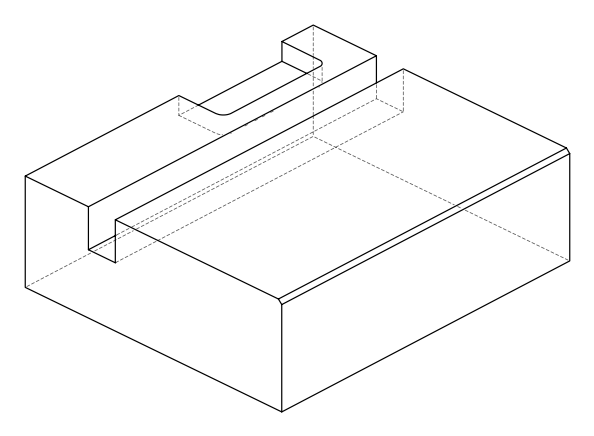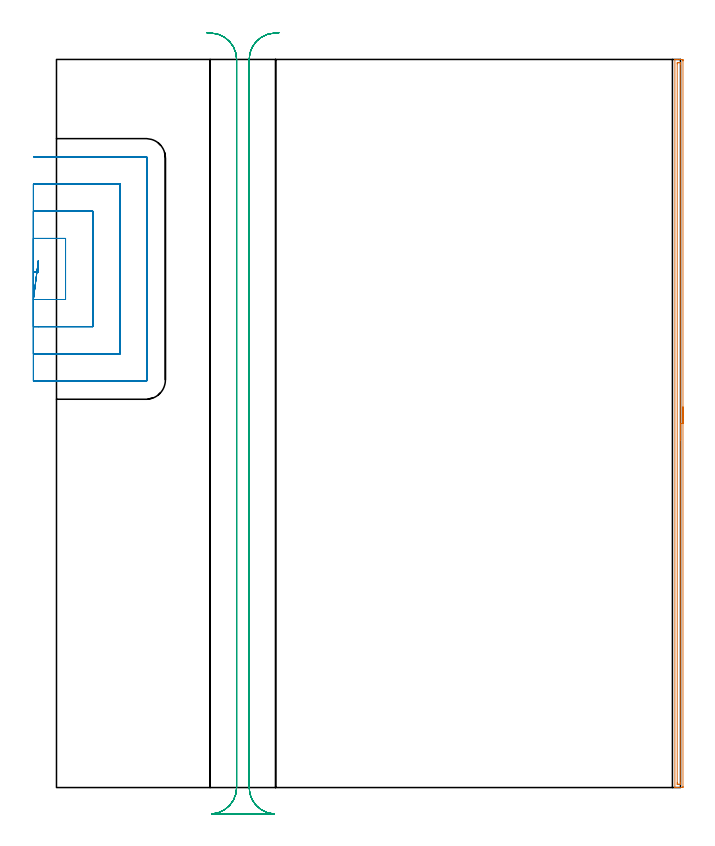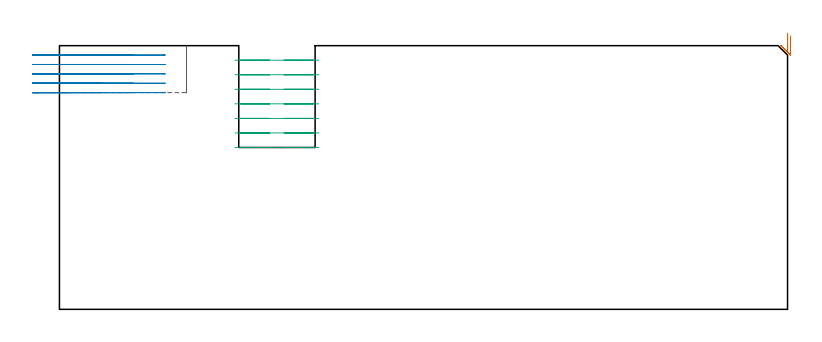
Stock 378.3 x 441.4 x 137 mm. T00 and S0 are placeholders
(PLAN: 3 operations, 2 tool changes, 34.6 min)
(1 AREA_MILL | FG_CHAMFER_SURFACE | UGT0205_001 | 7.24 min | 5299 mm3)
(2 MILL_SLOT | SLOT_PARTIAL_RECTANGULAR | UGT0201_105 | Follow Part, ap 5.5, ae 75% | 12.89 min | 253046 mm3)
(3 MILL_RECTANGULAR_SLOT | SLOT_RECTANGULAR | UGT0201_004 | Follow Part, ap 8, ae 75% | 14.44 min | 925133 mm3)
(TOOL UGT0205_001 | Chamfer Mill 20 x 3 x 45 deg. | D20 FL50 Z2)
(TOOL UGT0201_105 | End Mill 22 mm | D22 FL25 Z2)
(TOOL UGT0201_004 | End Mill 32 mm | D32 FL53 Z6)
(OP 1 AREA_MILL)
G17 G21 G94 G90
T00 M6
G54
G17 G0 G90 X379.8 Y230.7 S1061 M3
G43 Z147. H0
Z142.1
G94 G1 Y230.662 Z141.228 F250.
Y230.548 Z140.364
Y230.359 Z139.512
Y230.097 Z138.68
Y229.763 Z137.874
Y229.36 Z137.1
Y228.892 Z136.364
Y228.36 Z135.672
Y227.771 Z135.029
Y227.128 Z134.44
Y226.436 Z133.908
Y225.7 Z133.44
Y224.926 Z133.037
Y224.12 Z132.703
Y223.288 Z132.441
Y222.437 Z132.252
Y221.572 Z132.138
Y220.7 Z132.1
Y0.611
X379.798 Y0.328
X379.793 Y0.01 Z132.102
X379.523 Y0. Z132.373
X376.367 Z135.529
X376.046 Z135.848
X375.105 Z136.795
X375.002 Y0.001 Z136.89
X374.955 Y0.003 Z136.936
X374.903 Y0.01 Z136.988
X374.9 Y0.165 Z137.
Y441.235
X374.903 Y441.39 Z136.988
X375.001 Y441.398 Z136.891
X375.105 Y441.4 Z136.795
X375.405 Z136.494
X376.046 Z135.848
X378.105 Z133.792
X378.654 Z133.241
X379.248 Z132.647
X379.523 Y441.397 Z132.373
X379.793 Y441.39 Z132.103
X379.798 Y441.072 Z132.1
X379.8 Y440.789
Y440.504
Y220.7
X378.386 Z133.514
X378.385 Y2.672 Z133.515
X378.384 Y2.397 Z133.516
X378.381 Y2.088 Z133.519
X378.379 Y2.02 Z133.521
X378.299 Y2.01 Z133.601
X378.168 Y2.003 Z133.732
X377.785 Y2.001 Z134.115
X377.302 Y2. Z134.598
X376.915 Z134.985
X376.431 Y2.002 Z135.469
X376.338 Y2.008 Z135.562
X376.321 Y2.01 Z135.579
X376.319 Y2.042 Z135.581
X376.316 Y2.12 Z135.584
X376.315 Y2.397 Z135.585
X376.314 Y3.015 Z135.586
X376.315 Y438.728 Z135.585
X376.316 Y439.003 Z135.584
X376.319 Y439.312 Z135.581
X376.321 Y439.38 Z135.579
X376.401 Y439.39 Z135.499
X376.532 Y439.397 Z135.368
X376.915 Y439.399 Z134.985
X377.398 Y439.4 Z134.502
X377.785 Z134.115
X378.269 Y439.398 Z133.631
X378.362 Y439.392 Z133.538
X378.379 Y439.39 Z133.521
X378.381 Y439.358 Z133.519
X378.384 Y439.28 Z133.516
X378.385 Y439.003 Z133.515
X378.386 Y438.385 Z133.514
Y220.7
Y219.828 Z133.552
Y218.964 Z133.666
Y218.112 Z133.855
Y217.28 Z134.117
Y216.474 Z134.451
Y215.7 Z134.854
Y214.964 Z135.323
Y214.272 Z135.854
Y213.629 Z136.443
Y213.04 Z137.086
Y212.509 Z137.778
Y212.04 Z138.514
Y211.637 Z139.288
Y211.303 Z140.094
Y211.041 Z140.926
Y210.852 Z141.778
Y210.738 Z142.643
Y210.7 Z143.514
G0 Z147.
M5
M2
(OP 2 MILL_SLOT)
G17 G21 G94 G90
T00 M6
G54
G17 G0 G90 X-14. Y312.4 S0 M3
G43 Z147. H0
Z132.12
G94 G1 X-11. F250.
Y316.4
Y319.4
X-14. Y295.9 F500.
X-11. F250.
X5.5 F500.
Y332.9
X-11.
X-14. F250.
Y279.4
X-11.
X22. F500.
Y349.4
X-11.
X-14. F250.
Y262.9
X-11.
X38.5 F500.
Y365.9
X-11.
X-14. F250.
Y246.4
X-11.
X54.3 F500.
G3 X55. Y247.1 R0.7
G1 Y381.7
G3 X54.3 Y382.4 R0.7
G1 X-11.
X-14. F250.
G0 Y312.4 Z127.24
G1 X-11.
Y316.4
Y319.4
X-14. Y295.9 F500.
X-11. F250.
X5.5 F500.
Y332.9
X-11.
X-14. F250.
Y279.4
X-11.
X22. F500.
Y349.4
X-11.
X-14. F250.
Y262.9
X-11.
X38.5 F500.
Y365.9
X-11.
X-14. F250.
Y246.4
X-11.
X54.3 F500.
G3 X55. Y247.1 R0.7
G1 Y381.7
G3 X54.3 Y382.4 R0.7
G1 X-11.
X-14. F250.
G0 Y312.4 Z122.36
G1 X-11.
Y316.4
Y319.4
X-14. Y295.9 F500.
X-11. F250.
X5.5 F500.
Y332.9
X-11.
X-14. F250.
Y279.4
X-11.
X22. F500.
Y349.4
X-11.
X-14. F250.
Y262.9
X-11.
X38.5 F500.
Y365.9
X-11.
X-14. F250.
Y246.4
X-11.
X54.3 F500.
G3 X55. Y247.1 R0.7
G1 Y381.7
G3 X54.3 Y382.4 R0.7
G1 X-11.
X-14. F250.
G0 Y312.4 Z117.48
G1 X-11.
Y316.4
Y319.4
X-14. Y295.9 F500.
X-11. F250.
X5.5 F500.
Y332.9
X-11.
X-14. F250.
Y279.4
X-11.
X22. F500.
Y349.4
X-11.
X-14. F250.
Y262.9
X-11.
X38.5 F500.
Y365.9
X-11.
X-14. F250.
Y246.4
X-11.
X54.3 F500.
G3 X55. Y247.1 R0.7
G1 Y381.7
G3 X54.3 Y382.4 R0.7
G1 X-11.
X-14. F250.
G0 Y312.4 Z112.6
G1 X-11.
Y316.4
Y319.4
X-14. Y295.9 F500.
X-11. F250.
X5.5 F500.
Y332.9
X-11.
X-14. F250.
Y279.4
X-11.
X22. F500.
Y349.4
X-11.
X-14. F250.
Y262.9
X-11.
X38.5 F500.
Y365.9
X-11.
X-14. F250.
Y246.4
X-11.
X54.3 F500.
G3 X55. Y247.1 R0.7
G1 Y381.7
G3 X54.3 Y382.4 R0.7
G1 X-11.
X-14. F250.
G0 Z147.
M5
M2
(OP 3 MILL_RECTANGULAR_SLOT)
G17 G21 G94 G90
T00 M6
G54
G17 G0 G90 X91.185 Y457.554 S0 M3
G43 Z147. H0
Z129.443
G94 G1 X94.179 Y457.37 F250.
G2 X109.2 Y441.4 R16. F500.
G1 Y0.
G2 X94.179 Y-15.97 R16.
G1 Y-16.
X131.821
Y-15.97
G2 X116.8 Y0. R16.
G1 Y441.4
G2 X131.821 Y457.37 R16.
G1 X134.815 Y457.554 F250.
G0 X91.185 Z121.886
G1 X94.179 Y457.37
G2 X109.2 Y441.4 R16. F500.
G1 Y0.
G2 X94.179 Y-15.97 R16.
G1 Y-16.
X131.821
Y-15.97
G2 X116.8 Y0. R16.
G1 Y441.4
G2 X131.821 Y457.37 R16.
G1 X134.815 Y457.554 F250.
G0 X91.185 Z114.329
G1 X94.179 Y457.37
G2 X109.2 Y441.4 R16. F500.
G1 Y0.
G2 X94.179 Y-15.97 R16.
G1 Y-16.
X131.821
Y-15.97
G2 X116.8 Y0. R16.
G1 Y441.4
G2 X131.821 Y457.37 R16.
G1 X134.815 Y457.554 F250.
G0 X91.185 Z106.771
G1 X94.179 Y457.37
G2 X109.2 Y441.4 R16. F500.
G1 Y0.
G2 X94.179 Y-15.97 R16.
G1 Y-16.
X131.821
Y-15.97
G2 X116.8 Y0. R16.
G1 Y441.4
G2 X131.821 Y457.37 R16.
G1 X134.815 Y457.554 F250.
G0 X91.185 Z99.214
G1 X94.179 Y457.37
G2 X109.2 Y441.4 R16. F500.
G1 Y0.
G2 X94.179 Y-15.97 R16.
G1 Y-16.
X131.821
Y-15.97
G2 X116.8 Y0. R16.
G1 Y441.4
G2 X131.821 Y457.37 R16.
G1 X134.815 Y457.554 F250.
G0 X91.185 Z91.657
G1 X94.179 Y457.37
G2 X109.2 Y441.4 R16. F500.
G1 Y0.
G2 X94.179 Y-15.97 R16.
G1 Y-16.
X131.821
Y-15.97
G2 X116.8 Y0. R16.
G1 Y441.4
G2 X131.821 Y457.37 R16.
G1 X134.815 Y457.554 F250.
G0 X91.185 Z84.1
G1 X94.179 Y457.37
G2 X109.2 Y441.4 R16. F500.
G1 Y0.
G2 X94.179 Y-15.97 R16.
G1 Y-16.
X131.821
Y-15.97
G2 X116.8 Y0. R16.
G1 Y441.4
G2 X131.821 Y457.37 R16.
G1 X134.815 Y457.554 F250.
G0 Z147.
M5
M2
